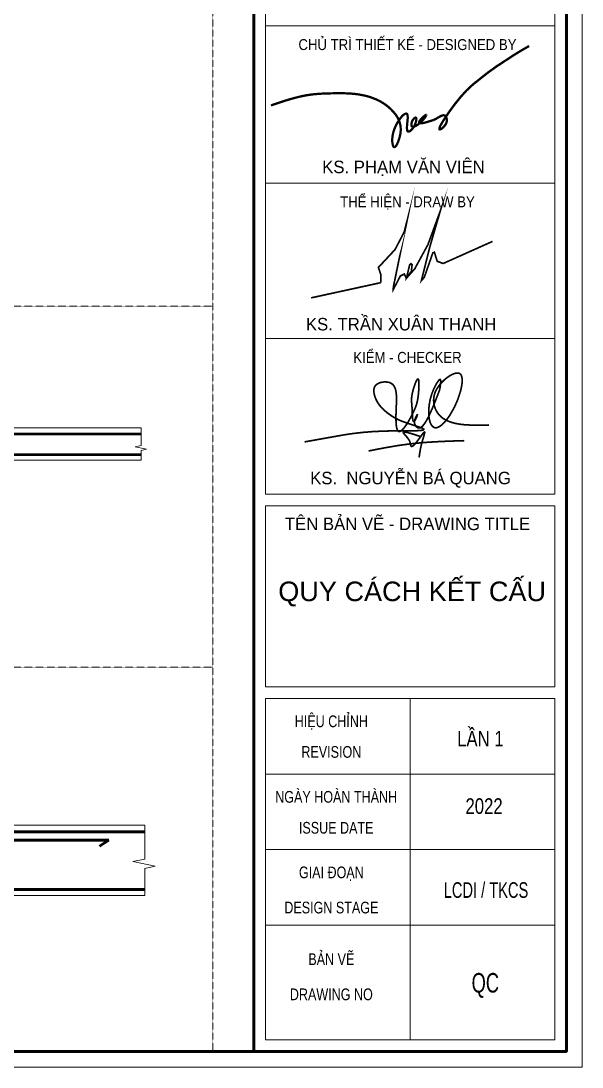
# Model space of a CAD drawing. Header units: millimetres. Extents: x -295047 to 29144, y -724756 to -246879.
# Drawn here: x -221296 to -206089, y -371654 to -343292 of the extents above; entities that cross this region are included whole.
import ezdxf
from ezdxf.enums import TextEntityAlignment as Align

# ---------------------------------------------------------------- set-up
doc = ezdxf.new("R2010")
doc.units = ezdxf.units.MM
doc.header["$MEASUREMENT"] = 0
doc.linetypes.add('HIDDEN', pattern=[0.375, 0.25, -0.125])
doc.layers.get('Defpoints').update_dxf_attribs({"color": 1})
for name, color, linetype, lineweight in [('EG Net dam2', 6, 'Continuous', 53), ('EG Net thay', 7, 'Continuous', 20), ('ISO', 153, 'Continuous', 13), ('Khungten_LCDI', 7, 'Continuous', 5), ('LC ISO', 153, 'Continuous', 13), ('LC MANH DUT', 35, 'HIDDEN', 5), ('LC Net dam 1', 30, 'Continuous', 30), ('LC Net dam3', 1, 'Continuous', 60), ('LC Net thay', 7, 'Continuous', 25), ('LC Text1', 3, 'Continuous', 20)]:
    doc.layers.add(name, color=color, linetype=linetype, lineweight=lineweight)
doc.styles.add('Khungten', font='VHAVAN_1.TTF', dxfattribs={"width": 0.9, "height": 5000})
doc.styles.add('Title', font='VHBLACK_1.TTF', dxfattribs={"width": 0.8})
doc.styles.add('VNAVANTH', font='VHAVANB_1.TTF', dxfattribs={"width": 0.6})

# ---------------------------------------------------------------- blocks, each defined once
blk = doc.blocks.new('NGUYEN BA QUANG')
at = {"layer": 'LC ISO', "const_width": 54}
for points in [[(906, 1114, 0.006821), (929, 1272, 0.011774), (937, 1340, 0.026266), (938, 1394, 0.052103), (935, 1423, 0.076783), (930, 1436, 0.163971), (923, 1442, 0.170042), (914, 1442, 0.080479), (902, 1436, 0.05585), (881, 1417, 0.031056), (847, 1375, 0.025203), (791, 1286, 0.116129), (556, 476, 0.061974), (575, 166, 0.045365), (610, 47, 0.070676), (660, -41, 0.091415), (710, -86, 0.146905), (783, -104, 0.068448), (833, -95, 0.049636), (885, -72, 0.053986), (978, -6, 0.029209), (1056, 69, 0.021304), (1134, 162, 0.025491), (1250, 329, 0.068873), (1561, 1027, 0.01773), (1596, 1171, 0.037697), (1624, 1368, 0.029037), (1623, 1453, 0.04288), (1613, 1525, 0.066726), (1590, 1583, 0.100495), (1556, 1623, 0.111871), (1508, 1644, 0.054631), (1469, 1647, 0.041179), (1426, 1643, 0.04561), (1355, 1623, 0.04967), (1225, 1558, 0.109429), (829, 1164, 0.05047), (753, 1012, 0.368126), (1079, 156, 0.040655), (1223, 90, 0.031441), (1383, 42, 0.023503), (1557, 9, 0.017084), (1742, -10, 0.011936), (1936, -19, 0.009133), (2206, -21, 0.002915), (2480, -16)], [(-3416, -557, -0.001023), (-2231, -345, -0.008385), (-1869, -289, -0.026114), (-905, -212, -0.007166), (-491, -205, 0.001773), (-49, -203, 0.009736), (200, -197, 0.025773), (331, -186, 0.054465), (383, -173, 0.09183), (397, -166, 0.386262), (399, -152, 0.129793), (379, -135, 0.036801), (321, -108, 0.016128), (184, -59, -0.006736), (-183, 62, -0.023924), (-416, 154, -0.046785), (-684, 310, -0.041509), (-918, 503, -0.092678), (-1136, 813, -0.077778), (-1199, 1035, -0.070106), (-1196, 1141, -0.201572), (-1106, 1286, -0.091887), (-982, 1343, -0.118851), (-732, 1351, -0.227561), (-543, 1208, -0.055716), (-508, 1121, -0.035741), (-487, 1019, -0.022757), (-478, 904, -0.018678), (-477, 714, 0.005361), (-493, 294, 0.022501), (-487, 25, 0.024956), (-474, -85, 0.051878), (-451, -169, 0.084004), (-427, -209, 0.302699), (-372, -224, 0.091028), (-331, -204, 0.045769), (-285, -164, 0.031407), (-218, -87, 0.026473), (-114, 66, 0.038878), (124, 530, 0.063388), (207, 831, 0.030377), (243, 1236, 0.019395), (241, 1350, 0.050857), (231, 1429, 0.089259), (221, 1451, 0.446193), (202, 1454, 0.08967), (185, 1438, 0.048315), (156, 1388, 0.024568), (114, 1288, 0.037087), (24, 971, 0.06811), (7, 722, 0.007404), (19, 571, -0.009821), (27, 442, 0.013775), (38, 214, 0.023991), (46, 154, 0.068642), (58, 113, 0.168495), (71, 99, 0.190472), (82, 99, 0.135753), (102, 116, 0.042547), (133, 165, 0.037247), (185, 280, 0.083462), (192, 310, 0.752396), (189, 311, 0.077103), (170, 286, 0.067778), (106, 135, 0.079642), (97, 52, 0.07615), (107, 12, 0.090818), (168, -77, 0.162992), (233, -111, 0.134535), (287, -101, 0.046135), (315, -85, 0.0589), (372, -33, 0.033446), (431, 44, 0.020493), (492, 142, 0.018931), (584, 325, 0.012315), (712, 617, 0.006262), (906, 1114)], [(274, -380, 0.002584), (99, -322, 0.004829), (-9, -289, 0.009549), (-104, -262, 0.02019), (-180, -245, 0.020391), (-210, -242, 0.037792), (-233, -241, 0.083891), (-249, -244, 0.129866), (-256, -250, 0.170647), (-258, -257, 0.074142), (-257, -264, 0.04333), (-253, -271, 0.038982), (-240, -290, 0.018381), (-209, -327, -0.006145), (-155, -388, -0.017161), (-112, -442, -0.029179), (-72, -502, -0.056277), (-39, -577, -0.025416), (-31, -610, -0.003247), (-24, -652, 0.033316), (-18, -677, 0.055631), (-12, -689, 0.087521), (-5, -698, 0.15828), (8, -703, 0.07777), (18, -702, 0.051495), (30, -698, 0.04838), (50, -685, 0.02792), (72, -667, 0.021215), (104, -635, 0.012757), (138, -596, 0.011354), (192, -528, 0.005945), (265, -430, -0.007904), (360, -301, -0.011483), (384, -270, -0.027823), (404, -249, -0.066961), (415, -240, -0.123545), (420, -238, -0.248584), (424, -240, -0.12084), (426, -246, -0.064597), (426, -260, -0.027008), (421, -289, -0.011306), (411, -326, -0.007085), (384, -419, 0.007773), (340, -569, 0.03162), (266, -923, 0.004795), (248, -1055)], [(-1368, -847, -0.004051), (-800, -737, -0.026384), (342, -582, -0.006339), (726, -556, -0.004215), (1111, -537, -0.002629), (1689, -517)]]:
    blk.add_lwpolyline(points, format="xyb", dxfattribs=at)
blk = doc.blocks.new('lcdi KC')
at = {"layer": 'Defpoints', "lineweight": 0}
blk.add_lwpolyline([(-1200, -14850), (-1200, 14850), (40800, 14850), (40800, -14850)], close=True, dxfattribs=at)
at = {"layer": 'Khungten_LCDI', "color": 5, "lineweight": 60}
blk.add_line((36600, 14650), (36600, -14650), dxfattribs=at)
at = {"layer": 'Khungten_LCDI', "color": 5, "lineweight": 25}
blk.add_line((40600, -14650), (40600, 14650), dxfattribs=at)
at = {"layer": 'Khungten_LCDI', "color": 9, "lineweight": 15}
for p, q in [((38600, -10133), (38600, -14500)), ((40450, -11100), (36750, -11100)), ((40450, -12067), (36750, -12067)), ((40450, -13033), (36750, -13033))]:
    blk.add_line(p, q, dxfattribs=at)
at = {"layer": 'Khungten_LCDI', "color": 5, "lineweight": 60}
blk.add_lwpolyline([(0, -14650), (0, 14650), (40600, 14650), (40600, -14650)], close=True, dxfattribs=at)
at = {"layer": 'Khungten_LCDI', "color": 9, "lineweight": 15}
for points in [[(36750, -1522), (40450, -1522), (40450, 446), (36750, 446)], [(36750, -1522), (40450, -1522), (40450, -3535), (36750, -3535)], [(36750, -5526), (40450, -5526), (40450, -3535), (36750, -3535)], [(36750, -7517), (40450, -7517), (40450, -5526), (36750, -5526)], [(36750, -9983), (40450, -9983), (40450, -7667), (36750, -7667)], [(36750, -14500), (40450, -14500), (40450, -10133), (36750, -10133)]]:
    blk.add_lwpolyline(points, close=True, dxfattribs=at)
at = {"layer": 'LC ISO', "const_width": 29.4}
blk.add_lwpolyline([(36820, -2541, -0.005589), (36989, -2484, -0.022453), (37203, -2425, -0.038343), (37420, -2393, -0.012299), (37598, -2386, -0.014061), (37778, -2386, -0.032435), (37955, -2402, -0.065887), (38169, -2465, -0.127402), (38414, -2657, -0.217203), (38474, -2910, -0.056046), (38441, -3019, -0.054981), (38419, -3060, -0.074917), (38408, -3071, -0.192631), (38398, -3075, -0.190426), (38389, -3069, -0.079856), (38381, -3055, -0.067464), (38372, -3009, -0.089823), (38386, -2881, -0.10427), (38491, -2685, -0.05658), (38522, -2656, -0.102761), (38543, -2646, -0.411767), (38565, -2658, -0.072182), (38568, -2673, -0.042063), (38568, -2721, 0.006515), (38560, -2806, 0.050846), (38561, -2852, 0.084642), (38565, -2868, 0.316888), (38580, -2876, 0.10557), (38595, -2871, 0.079173), (38621, -2849, 0.148897), (38679, -2727, 0.074472), (38679, -2706, 0.295229), (38672, -2696, 0.15701), (38666, -2697, 0.097298), (38650, -2709, 0.165018), (38616, -2778, 0.085117), (38617, -2798, 0.384735), (38637, -2813, 0.083003), (38655, -2810, 0.044183), (38675, -2801, 0.048448), (38722, -2768, 0.055197), (38788, -2697, 0.06223), (38806, -2668, 0.356145), (38806, -2662, 0.296448), (38800, -2664, 0.057996), (38762, -2693, 0.048541), (38723, -2737, 0.086608), (38714, -2755, 0.314867), (38717, -2766, 0.149234), (38731, -2770, 0.047589), (38753, -2769, 0.030742), (38810, -2755, 0.010919), (38888, -2731, 0.058476), (38947, -2703, -0.021304), (38991, -2678, -0.046344), (39013, -2669, -0.096698), (39032, -2667, -0.153723), (39049, -2675, -0.103714), (39061, -2691, -0.235546), (39057, -2778, -0.124446), (39000, -2840, -0.115248), (38981, -2848, -0.439421), (38974, -2843, -0.101123), (38974, -2833, -0.053735), (38987, -2801, -0.025453), (39029, -2729, -0.033469), (39248, -2430, -0.059013), (39491, -2203, -0.0344), (39818, -1968, -0.023249), (40123, -1780)], format="xyb", dxfattribs=at)
at = {"layer": 'LC ISO', "const_width": 21.6}
for points in [[(38223, -4810), (38225, -4706), (38194, -4614), (38407, -4386), (38524, -4161), (38559, -4024), (38386, -4862), (38384, -4898), (38424, -4822), (38475, -4724), (38525, -4699), (38553, -4752), (38616, -4664), (38625, -4581), (38611, -4566), (38594, -4581), (38553, -4752), (38659, -4632), (38828, -4322), (38987, -3888), (38850, -4359), (38749, -4764), (38744, -4784), (38781, -4741), (38891, -4427), (38910, -4420), (38947, -4536), (39023, -4564), (39655, -4281)], [(37333, -5004), (38223, -4810)]]:
    blk.add_lwpolyline(points, dxfattribs=at)
at = {"layer": 'LC Net dam 1', "xscale": 0.4, "yscale": 0.4, "zscale": 0.4}
blk.add_blockref('NGUYEN BA QUANG', (38616, -6625), dxfattribs=at)
at = {"color": 7}
for s, height, style, width, p in [('chñ tr× thiÕt kÕ - designed by', 140, 'Khungten', 0.9, (38566, -1832)), ('thÓ hiÖn - draw by', 140, 'Khungten', 0.9, (38566, -3845)), ('kiÓm - checker', 140, 'Khungten', 0.9, (38566, -5836)), ('hiÖu chØnh', 150, 'Khungten', 0.8, (37592, -10499)), ('revision', 150, 'Khungten', 0.8, (37592, -10891)), ('ngµy hoµn thµnh', 150, 'Khungten', 0.8, (37654, -11466)), ('issue date', 150, 'Khungten', 0.8, (37654, -11862)), ('giai ®o¹n', 150, 'Khungten', 0.8, (37592, -12433)), ('lcdi / tkcs', 200, 'Title', 0.7, (39571, -12684)), ('design stage', 150, 'Khungten', 0.8, (37592, -12883)), ('b¶n vÏ', 150, 'Khungten', 0.8, (37592, -13544)), ('drawing nO', 150, 'Khungten', 0.8, (37592, -13994))]:
    blk.add_text(s, height=height, dxfattribs=dict(at, style=style, width=width)).set_placement(p, align=Align.CENTER)
for s, style, p in [('ks. PH¹M V¡N VI£N', 'VNAVANTH', (38515, -3408)), ('ks. TRÇN XU¢N THANH ', 'VNAVANTH', (38515, -5421)), ('ks.  NGUYÔN B¸ QUANG', 'VNAVANTH', (38605, -7390)), ('tªn b¶n vÏ - drawing title', 'Khungten', (38566, -7977))]:
    blk.add_text(s, height=160, dxfattribs=dict(at, style=style)).set_placement(p, align=Align.CENTER)
at = {"color": 7, "style": 'Khungten', "width": 0.8}
for tag, p in [('REVISION', (39499, -10746)), ('NGAYHT', (39546, -11609))]:
    blk.add_attdef(tag, text='', height=200, dxfattribs=at).set_placement(p, align=Align.CENTER)
at = {"layer": 'LC Text1', "style": 'Title', "width": 1.485915}
for tag, p, p2 in [('TENBANVE1', (36913, -8886), (40339, -8886)), ('TENBANVE2', (36913, -9562), (40339, -9562))]:
    blk.add_attdef(tag, text='', height=250, dxfattribs=at).set_placement(p, p2, align=Align.FIT)
at = {"layer": 'LC Text1', "style": 'Title', "width": 0.7}
blk.add_attdef('SOBANVE', text='', height=250, dxfattribs=at).set_placement((39562, -13896), align=Align.CENTER)

msp = doc.modelspace()

# ---------------------------------------------------------------- linework, layer by layer
at = {"layer": 'EG Net dam2'}
msp.add_line((-218037, -354499.6), (-244689.7, -354499.6), dxfattribs=at)
for points in [[(-244689.7, -355050.3), (-219268.2, -355050.3)], [(-228688.9, -355050.3), (-218037, -355050.3)]]:
    msp.add_lwpolyline(points, dxfattribs=at)
at = {"layer": 'EG Net thay'}
for p, q in [((-244689.7, -354319.6), (-219268.2, -354319.6)), ((-228688.9, -354319.6), (-218037, -354319.6)), ((-222915.4, -355199), (-218037, -355199)), ((-217942.1, -365098.6), (-222815.6, -365098.6)), ((-217942.1, -367005), (-222815.4, -367005))]:
    msp.add_line(p, q, dxfattribs=at)
at = {"layer": 'ISO'}
for points in [[(-218037, -354319.6), (-218037, -354806.7), (-218196.7, -354837.6), (-217897.4, -354900.1), (-218037, -354934.1), (-218037, -355199)], [(-217942.1, -365098.6), (-217942.1, -366017.7), (-218261.5, -366079.5), (-217662.8, -366204.5), (-217942.1, -366272.6), (-217942.1, -367005)]]:
    msp.add_lwpolyline(points, dxfattribs=at)
at = {"layer": 'LC MANH DUT', "ltscale": 3}
for p, q in [((-216097, -371230.4), (-216097, -312245.3, 0)), ((-245323, -351025.9, 0), (-216097, -351025.9, 0)), ((-245323, -360814.4), (-216097, -360814.4))]:
    msp.add_line(p, q, dxfattribs=at)
at = {"layer": 'LC Net dam3'}
for p, q in [((-217942.1, -365278), (-224123.1, -365278)), ((-218915.1, -365498), (-227715.7, -365498)), ((-218915.1, -365498), (-219163.3, -365661.5)), ((-217942.1, -366838), (-224123.1, -366838))]:
    msp.add_line(p, q, dxfattribs=at)

# ---------------------------------------------------------------- block references
at = {"layer": 'LC Net thay'}
ref = msp.add_blockref('lcdi KC', (-292505.1, -340201.2), dxfattribs=dict(at, xscale=2.118034286391425, yscale=2.118034286391425, zscale=2.118034286391425))
ref.add_attrib('NGAYHT', '2022', dxfattribs={"layer": 'LC Text1', "height": 423.6, "style": 'Khungten', "width": 0.8}).set_placement((-208745.2, -364790.3), align=Align.CENTER)
ref.add_attrib('REVISION', 'lÇn 1', dxfattribs={"layer": 'LC Text1', "height": 423.6, "style": 'Khungten', "width": 0.8}).set_placement((-208845.4, -362962.3), align=Align.CENTER)
ref.add_attrib('SOBANVE', 'qc', dxfattribs={"layer": 'LC Text1', "height": 529.51, "style": 'Title', "width": 0.7}).set_placement((-208711.5, -369633.8), align=Align.CENTER)
ref.add_attrib('TENBANVE1', 'quy c¸ch kÕt cÊu', dxfattribs={"layer": 'LC Text1', "height": 529.509, "style": 'Title', "width": 0.888232}).set_placement((-214322.8, -359021.6), (-207065.4, -359021.6), align=Align.FIT)

doc.saveas('drawing.dxf')
